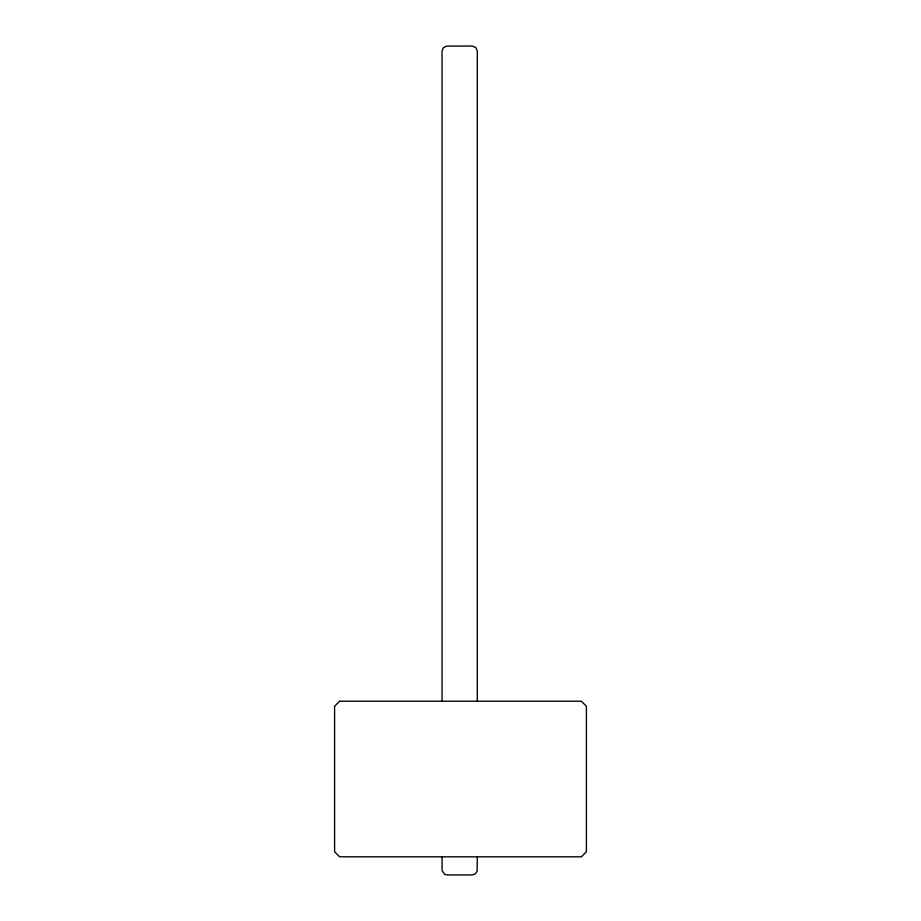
<?xml version="1.0" encoding="UTF-8"?>
<svg xmlns="http://www.w3.org/2000/svg" width="921" height="921" viewBox="0 0 921 921"><rect width="100%" height="100%" fill="white"/><g stroke="black" fill="none" stroke-linecap="round" stroke-linejoin="round"><path stroke-width="1.38" d="M477.308 701.215L477.308 51.081L475.812 47.524L472.22 46.05L446.466 46.096L443.105 48.019L442.057 51.081L442.057 701.215M477.308 856.818L477.136 871.22L475.317 873.914L472.22 874.95L447.134 874.95L444.59 874.271L442.092 870.575L442.057 856.818M339.642 701.215L334.599 706.246L334.599 851.787L339.642 856.818L581.358 856.818L586.401 851.787L586.401 706.246L581.358 701.215L339.642 701.215"/></g></svg>
